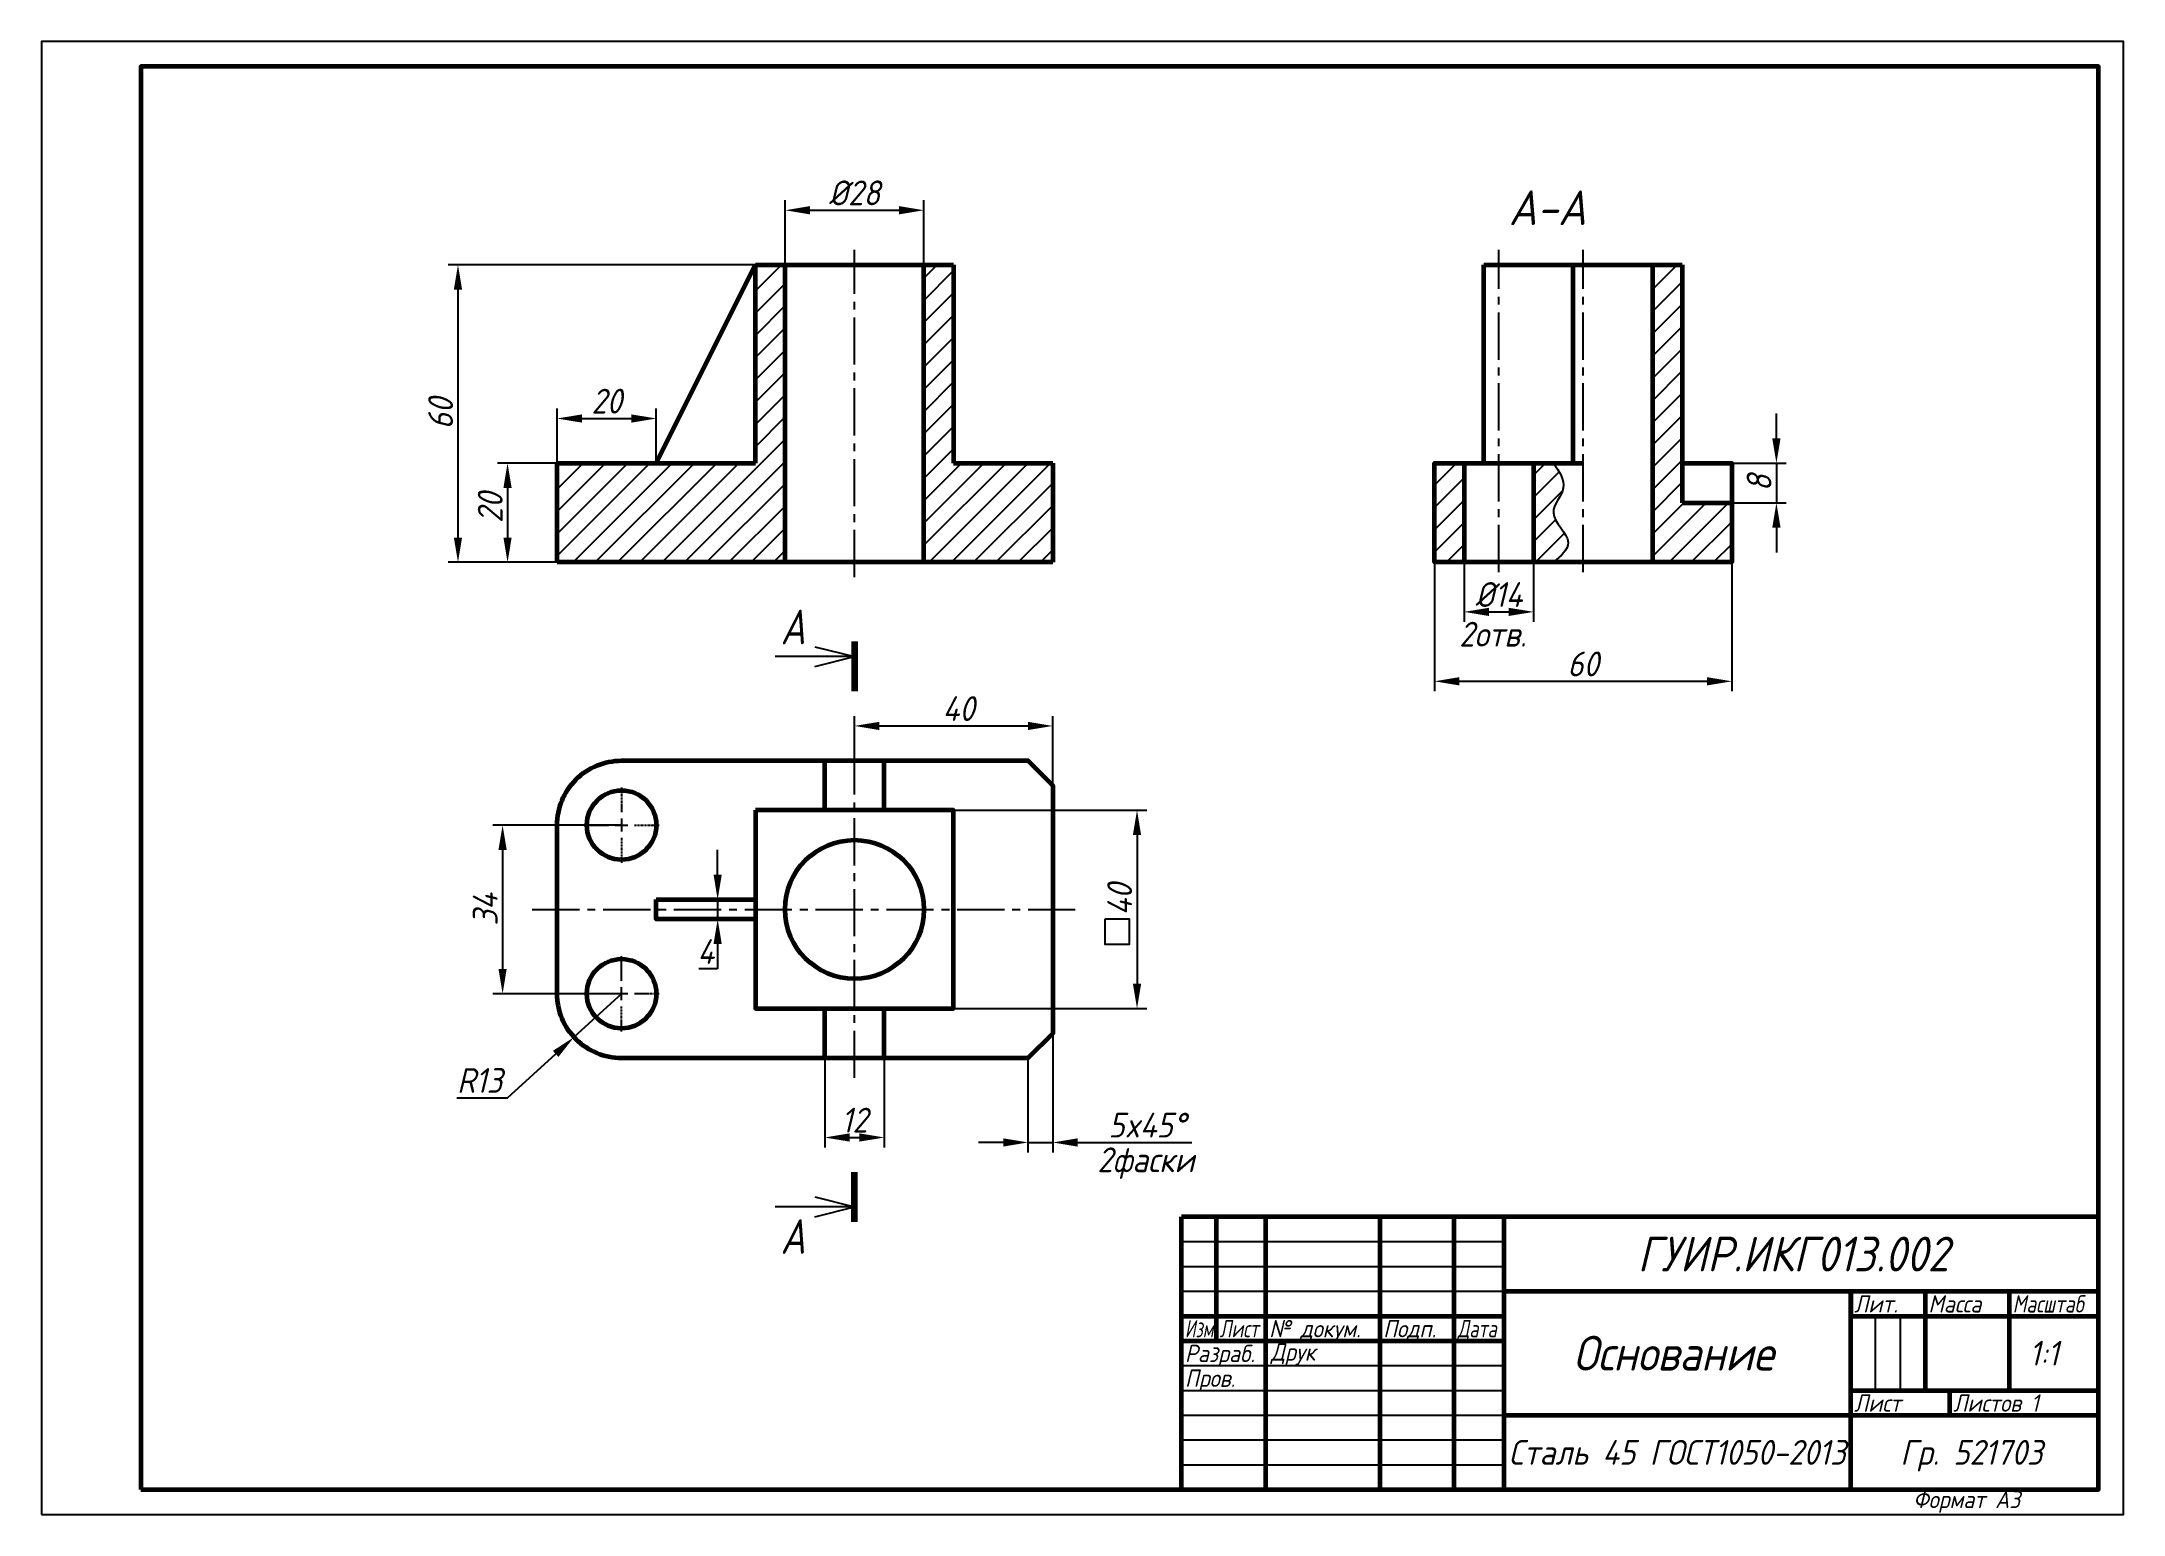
# Model space of a CAD drawing. Header units: millimetres. Extents: x 0 to 420, y 0 to 297.
import ezdxf
from ezdxf.enums import TextEntityAlignment as Align

# ---------------------------------------------------------------- set-up
doc = ezdxf.new("R2010")
doc.units = ezdxf.units.MM
doc.header["$LTSCALE"] = 0.5
doc.linetypes.add('CENTER2', pattern=[1.125, 0.75, -0.125, 0.125, -0.125])
doc.linetypes.add('осевая2', pattern=[28.575, 19.05, -3.175, 3.175, -3.175])
doc.layers.get('0').update_dxf_attribs({"lineweight": 60})
doc.layers.get('Defpoints').update_dxf_attribs({"color": 5})
doc.layers.add('1-оси', color=50, linetype='осевая2')
doc.layers.add('3-размеры', color=6, linetype='Continuous')
doc.layers.add('2-штриховка', color=7, linetype='Continuous', true_color=0x00c7c7)
doc.layers.add('4-текст', color=7, linetype='Continuous', true_color=0x00ad00)
doc.styles.get("Standard").update_dxf_attribs({"font": 'isocpeui.ttf', "width": 0.9})
doc.dimstyles.new('Standart', dxfattribs={"dimtxt": 5, "dimasz": 5, "dimexe": 2, "dimexo": 0, "dimgap": 1, "dimtad": 1, "dimtoh": 1, "dimdec": 0, "dimtxsty": 'Standard', "dimcen": 2.5, "dimadec": 0, "dimazin": 0, "dimtfac": 1, "dimtdec": 0, "dimtmove": 0, "dimatfit": 3, "dimldrblk": 'DOTSMALL', "dimfxl": 1, "dimarcsym": 0})
pattern_1 = [(45, (68, 8), (-2.245064, 2.245064), [])]

# ---------------------------------------------------------------- blocks, each defined once
blk = doc.blocks.new('*U3')
at = {"layer": '1-оси', "color": 0, "linetype": 'CENTER2', "transparency": 16777216}
for p, q in [((0, 2.6), (0, 7.6)), ((-7.6, 0), (-2.6, 0)), ((2.6, 0), (7.6, 0)), ((0, -7.6), (0, -2.6))]:
    blk.add_line(p, q, dxfattribs=at)
at = {"layer": '1-оси', "color": 0, "linetype": 'Continuous', "transparency": 16777216}
for p, q in [((-1.3, 0), (1.3, 0)), ((0, -1.3), (0, 1.3))]:
    blk.add_line(p, q, dxfattribs=at)
blk = doc.blocks.new('*U5')
at = {"layer": '1-оси', "color": 0, "linetype": 'CENTER2', "transparency": 16777216}
for p, q in [((0, 2.6), (0, 7.6)), ((-7.6, 0), (-2.6, 0)), ((2.6, 0), (7.6, 0)), ((0, -7.6), (0, -2.6))]:
    blk.add_line(p, q, dxfattribs=at)
at = {"layer": '1-оси', "color": 0, "linetype": 'Continuous', "transparency": 16777216}
for p, q in [((-1.3, 0), (1.3, 0)), ((0, -1.3), (0, 1.3))]:
    blk.add_line(p, q, dxfattribs=at)
blk = doc.blocks.new('*D6')
at = {"layer": '3-размеры', "color": 0, "lineweight": -2, "transparency": 16777216}
for p, q in [((287, 192), (287, 180)), ((301, 192), (301, 180)), ((292, 182), (296, 182))]:
    blk.add_line(p, q, dxfattribs=at)
at = {"layer": '3-размеры', "color": 0, "transparency": 16777216}
for points in [[(292, 182.83), (292, 181.17), (287, 182)], [(296, 182.83), (296, 181.17), (301, 182)]]:
    blk.add_solid(points, dxfattribs=at)
at = {"layer": 'Defpoints', "color": 0, "transparency": 16777216}
for p in [(287, 192), (301, 192), (301, 182)]:
    blk.add_point(p, dxfattribs=at)
at = {"layer": '3-размеры', "color": 0, "transparency": 16777216, "insert": (294, 185.5), "char_height": 5, "attachment_point": 5}
blk.add_mtext('%%c14', dxfattribs=at)
blk = doc.blocks.new('_DotSmall')
at = {"color": 0, "linetype": 'ByBlock', "const_width": 0.5}
blk.add_lwpolyline([(-0.0625, 0, 1), (0.0625, 0, 1)], format="xyb", close=True, dxfattribs=at)
blk = doc.blocks.new('*D7')
at = {"layer": '3-размеры', "color": 0, "lineweight": -2, "transparency": 16777216}
for p, q in [((150, 252), (150, 265)), ((178, 252), (178, 265)), ((155, 263), (173, 263))]:
    blk.add_line(p, q, dxfattribs=at)
at = {"layer": '3-размеры', "color": 0, "transparency": 16777216}
for points in [[(155, 263.83), (155, 262.17), (150, 263)], [(173, 263.83), (173, 262.17), (178, 263)]]:
    blk.add_solid(points, dxfattribs=at)
at = {"layer": 'Defpoints', "color": 0, "transparency": 16777216}
for p in [(178, 263), (150, 252), (178, 252)]:
    blk.add_point(p, dxfattribs=at)
at = {"layer": '3-размеры', "color": 0, "transparency": 16777216, "insert": (164, 266.5), "char_height": 5, "attachment_point": 5}
blk.add_mtext('%%c28', dxfattribs=at)
blk = doc.blocks.new('*D8')
at = {"layer": '3-размеры', "color": 0, "lineweight": -2, "transparency": 16777216}
for p, q in [((117, 139), (91, 139)), ((93, 134), (93, 110)), ((117, 105), (91, 105))]:
    blk.add_line(p, q, dxfattribs=at)
at = {"layer": '3-размеры', "color": 0, "transparency": 16777216}
for points in [[(92.17, 134), (93.83, 134), (93, 139)], [(92.17, 110), (93.83, 110), (93, 105)]]:
    blk.add_solid(points, dxfattribs=at)
at = {"layer": 'Defpoints', "color": 0, "transparency": 16777216}
for p in [(117, 139), (93, 105), (117, 105)]:
    blk.add_point(p, dxfattribs=at)
at = {"layer": '3-размеры', "color": 0, "transparency": 16777216, "insert": (89.5, 122), "char_height": 5, "attachment_point": 5, "rotation": 90}
blk.add_mtext('34', dxfattribs=at)
blk = doc.blocks.new('*D9')
at = {"layer": '3-размеры', "color": 0, "lineweight": -2, "transparency": 16777216}
for p, q in [((117, 105), (107.4, 96.23)), ((94, 84), (103.71, 92.86)), ((83.75, 84), (94, 84))]:
    blk.add_line(p, q, dxfattribs=at)
at = {"layer": '3-размеры', "color": 0, "transparency": 16777216}
blk.add_solid([(103.15, 93.48), (104.27, 92.25), (107.4, 96.23)], dxfattribs=at)
at = {"layer": 'Defpoints', "color": 0, "transparency": 16777216}
for p in [(117, 105), (107.4, 96.23)]:
    blk.add_point(p, dxfattribs=at)
at = {"layer": '3-размеры', "color": 0, "transparency": 16777216, "insert": (88.38, 87.5), "char_height": 5, "attachment_point": 5}
blk.add_mtext('R13', dxfattribs=at)
blk = doc.blocks.new('*D10')
at = {"layer": '3-размеры', "color": 0, "lineweight": -2, "transparency": 16777216}
for p, q in [((204, 97), (204, 73)), ((199, 92), (199, 73)), ((194, 75), (189, 75)), ((199, 75), (204, 75)), ((209, 75), (232.04, 75))]:
    blk.add_line(p, q, dxfattribs=at)
at = {"layer": '3-размеры', "color": 0, "transparency": 16777216}
for points in [[(194, 75.83), (194, 74.17), (199, 75)], [(209, 75.83), (209, 74.17), (204, 75)]]:
    blk.add_solid(points, dxfattribs=at)
at = {"layer": 'Defpoints', "color": 0, "transparency": 16777216}
for p in [(204, 97), (199, 92), (204, 75)]:
    blk.add_point(p, dxfattribs=at)
at = {"layer": '3-размеры', "color": 0, "transparency": 16777216, "insert": (223.02, 78.5), "char_height": 5, "attachment_point": 5}
blk.add_mtext('5x45%%d', dxfattribs=at)
blk = doc.blocks.new('*D11')
at = {"layer": '3-размеры', "color": 0, "lineweight": -2, "transparency": 16777216}
for p, q in [((158, 92), (158, 74)), ((170, 92), (170, 74)), ((163, 76), (165, 76))]:
    blk.add_line(p, q, dxfattribs=at)
at = {"layer": '3-размеры', "color": 0, "transparency": 16777216}
for points in [[(163, 76.83), (163, 75.17), (158, 76)], [(165, 76.83), (165, 75.17), (170, 76)]]:
    blk.add_solid(points, dxfattribs=at)
at = {"layer": 'Defpoints', "color": 0, "transparency": 16777216}
for p in [(158, 92), (170, 92), (170, 76)]:
    blk.add_point(p, dxfattribs=at)
at = {"layer": '3-размеры', "color": 0, "transparency": 16777216, "insert": (164, 79.5), "char_height": 5, "attachment_point": 5}
blk.add_mtext('12', dxfattribs=at)
blk = doc.blocks.new('*D12')
at = {"layer": '3-размеры', "color": 0, "lineweight": -2, "transparency": 16777216}
for p, q in [((350, 217), (350, 222)), ((341, 212), (352, 212)), ((350, 212), (350, 204)), ((341, 204), (352, 204)), ((350, 199), (350, 194))]:
    blk.add_line(p, q, dxfattribs=at)
at = {"layer": '3-размеры', "color": 0, "transparency": 16777216}
for points in [[(349.17, 217), (350.83, 217), (350, 212)], [(349.17, 199), (350.83, 199), (350, 204)]]:
    blk.add_solid(points, dxfattribs=at)
at = {"layer": 'Defpoints', "color": 0, "transparency": 16777216}
for p in [(341, 212), (341, 204), (350, 204)]:
    blk.add_point(p, dxfattribs=at)
at = {"layer": '3-размеры', "color": 0, "transparency": 16777216, "insert": (346.5, 208), "char_height": 5, "attachment_point": 5, "rotation": 90}
blk.add_mtext('8', dxfattribs=at)
blk = doc.blocks.new('*D13')
at = {"layer": '3-размеры', "color": 0, "lineweight": -2, "transparency": 16777216}
for p, q in [((136.39, 129), (136.39, 134)), ((144, 124), (134.39, 124)), ((136.39, 124), (136.39, 120)), ((144, 120), (134.39, 120)), ((136.39, 115), (136.39, 110)), ((136.39, 110), (132.61, 110))]:
    blk.add_line(p, q, dxfattribs=at)
at = {"layer": '3-размеры', "color": 0, "transparency": 16777216}
for points in [[(135.56, 129), (137.22, 129), (136.39, 124)], [(135.56, 115), (137.22, 115), (136.39, 120)]]:
    blk.add_solid(points, dxfattribs=at)
at = {"layer": 'Defpoints', "color": 0, "transparency": 16777216}
for p in [(144, 124), (136.39, 120), (144, 120)]:
    blk.add_point(p, dxfattribs=at)
at = {"layer": '3-размеры', "color": 0, "transparency": 16777216, "insert": (134, 113.5), "char_height": 5, "attachment_point": 5}
blk.add_mtext('4', dxfattribs=at)
blk = doc.blocks.new('*D14')
at = {"layer": '3-размеры', "color": 0, "lineweight": -2, "transparency": 16777216}
for p, q in [((104, 212), (104, 223)), ((124, 212), (124, 223)), ((109, 221), (119, 221))]:
    blk.add_line(p, q, dxfattribs=at)
at = {"layer": '3-размеры', "color": 0, "transparency": 16777216}
for points in [[(109, 221.83), (109, 220.17), (104, 221)], [(119, 221.83), (119, 220.17), (124, 221)]]:
    blk.add_solid(points, dxfattribs=at)
at = {"layer": 'Defpoints', "color": 0, "transparency": 16777216}
for p in [(124, 221), (104, 212), (124, 212)]:
    blk.add_point(p, dxfattribs=at)
at = {"layer": '3-размеры', "color": 0, "transparency": 16777216, "insert": (114, 224.5), "char_height": 5, "attachment_point": 5}
blk.add_mtext('20', dxfattribs=at)
blk = doc.blocks.new('*D15')
at = {"layer": '3-размеры', "color": 0, "lineweight": -2, "transparency": 16777216}
for p, q in [((104, 212), (92, 212)), ((94, 207), (94, 197)), ((104, 192), (92, 192))]:
    blk.add_line(p, q, dxfattribs=at)
at = {"layer": '3-размеры', "color": 0, "transparency": 16777216}
for points in [[(93.17, 207), (94.83, 207), (94, 212)], [(93.17, 197), (94.83, 197), (94, 192)]]:
    blk.add_solid(points, dxfattribs=at)
at = {"layer": 'Defpoints', "color": 0, "transparency": 16777216}
for p in [(104, 212), (94, 192), (104, 192)]:
    blk.add_point(p, dxfattribs=at)
at = {"layer": '3-размеры', "color": 0, "transparency": 16777216, "insert": (90.5, 203), "char_height": 5, "attachment_point": 5, "rotation": 90}
blk.add_mtext('20', dxfattribs=at)
blk = doc.blocks.new('*D16')
at = {"layer": '3-размеры', "color": 0, "lineweight": -2, "transparency": 16777216}
for p, q in [((144, 252), (82, 252)), ((84, 247), (84, 197)), ((104, 192), (82, 192))]:
    blk.add_line(p, q, dxfattribs=at)
at = {"layer": '3-размеры', "color": 0, "transparency": 16777216}
for points in [[(83.17, 247), (84.83, 247), (84, 252)], [(83.17, 197), (84.83, 197), (84, 192)]]:
    blk.add_solid(points, dxfattribs=at)
at = {"layer": 'Defpoints', "color": 0, "transparency": 16777216}
for p in [(144, 252), (84, 192), (104, 192)]:
    blk.add_point(p, dxfattribs=at)
at = {"layer": '3-размеры', "color": 0, "transparency": 16777216, "insert": (80.5, 222), "char_height": 5, "attachment_point": 5, "rotation": 90}
blk.add_mtext('60', dxfattribs=at)
blk = doc.blocks.new('*D17')
at = {"layer": '3-размеры', "color": 0, "lineweight": -2, "transparency": 16777216}
for p, q in [((184, 142), (223, 142)), ((221, 137), (221, 107)), ((184, 102), (223, 102))]:
    blk.add_line(p, q, dxfattribs=at)
at = {"layer": '3-размеры', "color": 0, "transparency": 16777216}
for points in [[(220.17, 137), (221.83, 137), (221, 142)], [(220.17, 107), (221.83, 107), (221, 102)]]:
    blk.add_solid(points, dxfattribs=at)
at = {"layer": 'Defpoints', "color": 0, "transparency": 16777216}
for p in [(184, 142), (184, 102), (221, 102)]:
    blk.add_point(p, dxfattribs=at)
at = {"layer": '3-размеры', "color": 0, "transparency": 16777216, "insert": (217.5, 124), "char_height": 5, "attachment_point": 5, "rotation": 90}
blk.add_mtext('40', dxfattribs=at)
blk = doc.blocks.new('*D18')
at = {"layer": '3-размеры', "color": 0, "lineweight": -2, "transparency": 16777216}
for p, q in [((164, 152), (164, 161)), ((204, 147), (204, 161)), ((169, 159), (199, 159))]:
    blk.add_line(p, q, dxfattribs=at)
at = {"layer": '3-размеры', "color": 0, "transparency": 16777216}
for points in [[(169, 159.83), (169, 158.17), (164, 159)], [(199, 159.83), (199, 158.17), (204, 159)]]:
    blk.add_solid(points, dxfattribs=at)
at = {"layer": 'Defpoints', "color": 0, "transparency": 16777216}
for p in [(204, 159), (164, 152), (204, 147)]:
    blk.add_point(p, dxfattribs=at)
at = {"layer": '3-размеры', "color": 0, "transparency": 16777216, "insert": (185, 162.5), "char_height": 5, "attachment_point": 5}
blk.add_mtext('40', dxfattribs=at)
blk = doc.blocks.new('*D19')
at = {"layer": '3-размеры', "color": 0, "lineweight": -2, "transparency": 16777216}
for p, q in [((281, 192), (281, 166)), ((341, 192), (341, 166)), ((286, 168), (336, 168))]:
    blk.add_line(p, q, dxfattribs=at)
at = {"layer": '3-размеры', "color": 0, "transparency": 16777216}
for points in [[(286, 168.83), (286, 167.17), (281, 168)], [(336, 168.83), (336, 167.17), (341, 168)]]:
    blk.add_solid(points, dxfattribs=at)
at = {"layer": 'Defpoints', "color": 0, "transparency": 16777216}
for p in [(281, 192), (341, 192), (341, 168)]:
    blk.add_point(p, dxfattribs=at)
at = {"layer": '3-размеры', "color": 0, "transparency": 16777216, "insert": (311, 171.5), "char_height": 5, "attachment_point": 5}
blk.add_mtext('60', dxfattribs=at)
blk = doc.blocks.new('Vraz')
at = {"lineweight": -3}
for p, q in [((0, 0), (-16, 0)), ((-8, -2), (0, 0)), ((-7.99, 1.98), (0, 0))]:
    blk.add_line(p, q, dxfattribs=at)
at = {"lineweight": 100}
blk.add_line((0, 3), (0, -7), dxfattribs=at)
at = {"width": 0.8}
blk.add_text('A', height=7, dxfattribs=at).set_placement((-14.93, 2.46))
blk = doc.blocks.new('Nraz')
at = {"lineweight": 100}
blk.add_line((0, -3), (0, 7), dxfattribs=at)
at = {"lineweight": -3}
for p, q in [((0, 0), (-16, 0)), ((-8, 2), (0, 0)), ((-7.99, -1.98), (0, 0))]:
    blk.add_line(p, q, dxfattribs=at)
at = {"width": 0.8}
blk.add_text('A', height=7, dxfattribs=at).set_placement((-14.93, -9.46))

msp = doc.modelspace()

# ---------------------------------------------------------------- hatches: boundary and pattern name
at = {"layer": '2-штриховка'}
h = msp.add_hatch(dxfattribs=at)
h.set_pattern_fill('ANSI31', color=256)
h.set_pattern_definition([(45, (22, 8), (-2.245064, 2.245064), [])])
h.paths.add_polyline_path([(150, 192), (150, 252), (144, 252), (144, 212), (104, 212), (104, 192)])
h.paths.add_polyline_path([(204, 212), (184, 212), (184, 252), (178, 252), (178, 192), (204, 192)])
h = msp.add_hatch(dxfattribs=at)
h.set_pattern_fill('ANSI31', color=256)
h.set_pattern_definition(pattern_1)
h.paths.add_polyline_path([(325, 192), (341, 192), (341, 204), (331, 204), (331, 212), (331, 252), (325, 252)])
h = msp.add_hatch(dxfattribs=at)
h.set_pattern_fill('ANSI31', color=256)
h.set_pattern_definition(pattern_1)
h.paths.add_polyline_path([(281, 192), (287, 192), (287, 212), (281, 212)])
edge = h.paths.add_edge_path()
edge.add_line((301, 192), (305, 192))
edge.add_spline(control_points=[(305, 192), (306.52, 193.3), (310.08, 196.35), (302.76, 201.58), (308.45, 207), (306.15, 210.33), (305, 212)], knot_values=[0, 0, 0, 0, 5, 11.708204, 17.093369, 22.478534, 22.478534, 22.478534, 22.478534], degree=3, periodic=0)
edge.add_line((305, 212), (301, 212))
edge.add_line((301, 212), (301, 192))

# ---------------------------------------------------------------- linework, layer by layer
for p, q in [((124, 212), (144, 252)), ((144, 212), (144, 252)), ((144, 252), (184, 252)), ((150, 192), (150, 252)), ((178, 192), (178, 252)), ((184, 252), (184, 212)), ((291, 212), (291, 252)), ((291, 252), (331, 252)), ((309, 212), (309, 252)), ((325, 252), (325, 192)), ((331, 252), (331, 212)), ((104, 192), (104, 212)), ((104, 212), (144, 212)), ((184, 212), (204, 212)), ((204, 212), (204, 192)), ((287, 212), (287, 192)), ((301, 212), (301, 192)), ((331, 212), (331, 204)), ((331, 204), (341, 204)), ((204, 192), (104, 192)), ((158, 142), (158, 152)), ((170, 142), (170, 152)), ((158, 92), (158, 102)), ((170, 92), (170, 102)), ((365, 45), (365, 40))]:
    msp.add_line(p, q)
at = {"lineweight": 60}
for p, q in [((415, 60), (230, 60)), ((230, 5), (230, 60)), ((237, 60), (237, 35)), ((247, 5), (247, 60)), ((270, 60), (270, 5)), ((285, 5), (285, 60)), ((295, 60), (295, 5)), ((295, 45), (415, 45)), ((365, 5), (365, 45)), ((380, 45), (380, 25)), ((397, 25), (397, 45)), ((230, 40), (295, 40)), ((365, 40), (415, 40)), ((230, 35), (295, 35)), ((365, 25), (415, 25)), ((385, 20), (385, 25)), ((295, 20), (415, 20))]:
    msp.add_line(p, q, dxfattribs=at)
at = {"lineweight": -3}
for p, q in [((230, 55), (295, 55)), ((230, 50), (295, 50)), ((230, 45), (295, 45)), ((370, 25), (370, 40)), ((375, 40), (375, 25)), ((230, 30), (295, 30)), ((230, 25), (295, 25)), ((230, 20), (295, 20)), ((230, 15), (295, 15)), ((230, 10), (295, 10))]:
    msp.add_line(p, q, dxfattribs=at)
at = {"lineweight": 60}
msp.add_lwpolyline([(20, 5), (415, 5), (415, 292), (20, 292)], close=True, dxfattribs=at)
msp.add_lwpolyline([(331, 212), (341, 212), (341, 192), (281, 192), (281, 212), (311, 212)])
msp.add_lwpolyline([(117, 152), (199, 152), (204, 147), (204, 97), (199, 92), (117, 92, -0.414214), (104, 105), (104, 139, -0.414214)], format="xyb", close=True)
for points in [[(144, 142), (144, 102), (184, 102), (184, 142)], [(124, 124), (144, 124), (144, 120), (124, 120)]]:
    msp.add_lwpolyline(points, close=True)
for centre, radius in [((117, 139), 7), ((164, 122), 14), ((117, 105), 7)]:
    msp.add_circle(centre, radius)
at = {"layer": '1-оси'}
for p, q in [((164, 189), (164, 255)), ((294, 190), (294, 255)), ((311, 190), (311, 255)), ((164, 88), (164, 155)), ((99, 122), (209, 122))]:
    msp.add_line(p, q, dxfattribs=at)
at = {"layer": '2-штриховка'}
msp.add_line((331, 204), (331, 204), dxfattribs=at)
msp.add_spline([(305, 212), (307, 207), (305, 202), (308, 196), (305, 192)], degree=3, dxfattribs=at)
at = {"layer": '3-размеры'}
msp.add_lwpolyline([(214.5, 120), (214.5, 115), (219.5, 115), (219.5, 120)], close=True, dxfattribs=at)
at = {"layer": 'Defpoints'}
msp.add_lwpolyline([(0, 0), (420, 0), (420, 297), (0, 297)], close=True, dxfattribs=at)

# ---------------------------------------------------------------- block references
for name, p in [('Vraz', (164, 173)), ('Nraz', (164, 62))]:
    msp.add_blockref(name, p)
at = {"layer": '1-оси', "linetype": 'CENTER2', "extrusion": (0, 0, -1), "rotation": 180}
msp.add_blockref('*U5', (-117, 139), dxfattribs=at)
at = {"layer": '1-оси', "linetype": 'CENTER2', "extrusion": (0, 0, -1)}
msp.add_blockref('*U3', (-117, 105), dxfattribs=at)

# ---------------------------------------------------------------- texts
at = {"width": 0.9}
msp.add_text('A-A', height=7, dxfattribs=at).set_placement((296, 260))
at = {"lineweight": -3, "width": 0.9}
msp.add_text('Формат А3', height=3.5, dxfattribs=at).set_placement((377.6, 1.25))
at = {"layer": '3-размеры', "width": 0.9}
for s, p in [('2отв.', (286, 175)), ('2фаски', (213, 69))]:
    msp.add_text(s, height=5, dxfattribs=at).set_placement(p)
at = {"layer": '4-текст', "width": 0.9}
for s, height, p in [('ГУИР.ИКГ013.002', 7, (322, 49)), ('Друк', 3.5, (248, 31)), ('Основание', 7, (309, 29)), ('1:1', 5, (401, 30)), ('Гр. 521703', 5, (375, 10))]:
    msp.add_text(s, height=height, dxfattribs=at).set_placement(p)
at = {"layer": '4-текст', "lineweight": -3}
for s, width, p in [('Лит.', 0.9, (365.67, 40.7)), ('Масса', 0.9, (380.67, 40.7)), ('Масштаб', 0.8, (397.67, 40.7)), ('Изм.', 0.7, (230.67, 35.7)), ('Лист', 0.75, (237.67, 35.7)), ('№ докум.', 0.9, (247.67, 35.7)), ('Подп.', 0.9, (270.67, 35.7)), ('Дата', 0.75, (285.67, 35.7)), ('Разраб.', 0.9, (230.67, 30.7)), ('Пров.', 0.9, (230.67, 25.7)), ('Лист', 0.9, (365.67, 20.7)), ('Листов 1', 0.9, (385.67, 20.7))]:
    msp.add_text(s, height=3.5, dxfattribs=dict(at, width=width)).set_placement(p)
at = {"layer": '4-текст', "width": 0.847392}
msp.add_text('Сталь 45 ГОСТ1050-2013', height=5, dxfattribs=at).set_placement((296, 10), (364, 10), align=Align.FIT)

# ---------------------------------------------------------------- dimensions: what is measured, and where the dimension line sits
at = {"layer": '3-размеры'}
for base, p1, p2, text, picture, middle in [((178, 263), (150, 252), (178, 252), '%%c28', '*D7', (164, 263)), ((301, 182), (287, 192), (301, 192), '%%c14', '*D6', (294, 182)), ((204, 75), (199, 92), (204, 97), '5x45%%d', '*D10', (223.02, 75))]:
    dim = msp.add_linear_dim(base=base, p1=p1, p2=p2, text=text, dimstyle='Standart', dxfattribs=at)
    dim.commit()
    dim.dimension.update_dxf_attribs({"geometry": picture, "text_midpoint": middle, "dimtype": 160})
for base, p1, p2, picture, middle in [((84, 192), (144, 252), (104, 192), '*D16', (84, 222)), ((350, 204), (341, 212), (341, 204), '*D12', (350, 208)), ((94, 192), (104, 212), (104, 192), '*D15', (94, 203)), ((93, 105), (117, 139), (117, 105), '*D8', (93, 122)), ((221, 102), (184, 142), (184, 102), '*D17', (221, 124)), ((136.39, 120), (144, 124), (144, 120), '*D13', (134, 110))]:
    dim = msp.add_linear_dim(base=base, p1=p1, p2=p2, angle=90, dimstyle='Standart', dxfattribs=at)
    dim.commit()
    dim.dimension.update_dxf_attribs({"geometry": picture, "text_midpoint": middle, "dimtype": 160})
for base, p1, p2, picture, middle in [((124, 221), (104, 212), (124, 212), '*D14', (114, 221)), ((341, 168), (281, 192), (341, 192), '*D19', (311, 168)), ((204, 159), (164, 152), (204, 147), '*D18', (185, 159)), ((170, 76), (158, 92), (170, 92), '*D11', (164, 76))]:
    dim = msp.add_linear_dim(base=base, p1=p1, p2=p2, dimstyle='Standart', dxfattribs=at)
    dim.commit()
    dim.dimension.update_dxf_attribs({"geometry": picture, "text_midpoint": middle, "dimtype": 160})
dim = msp.add_radius_dim(center=(117, 105), mpoint=(107.4, 96.23), dimstyle='Standart', dxfattribs=at)
dim.commit()
dim.dimension.update_dxf_attribs({"geometry": '*D9', "text_midpoint": (88.38, 84), "dimtype": 164})

doc.saveas('drawing.dxf')
